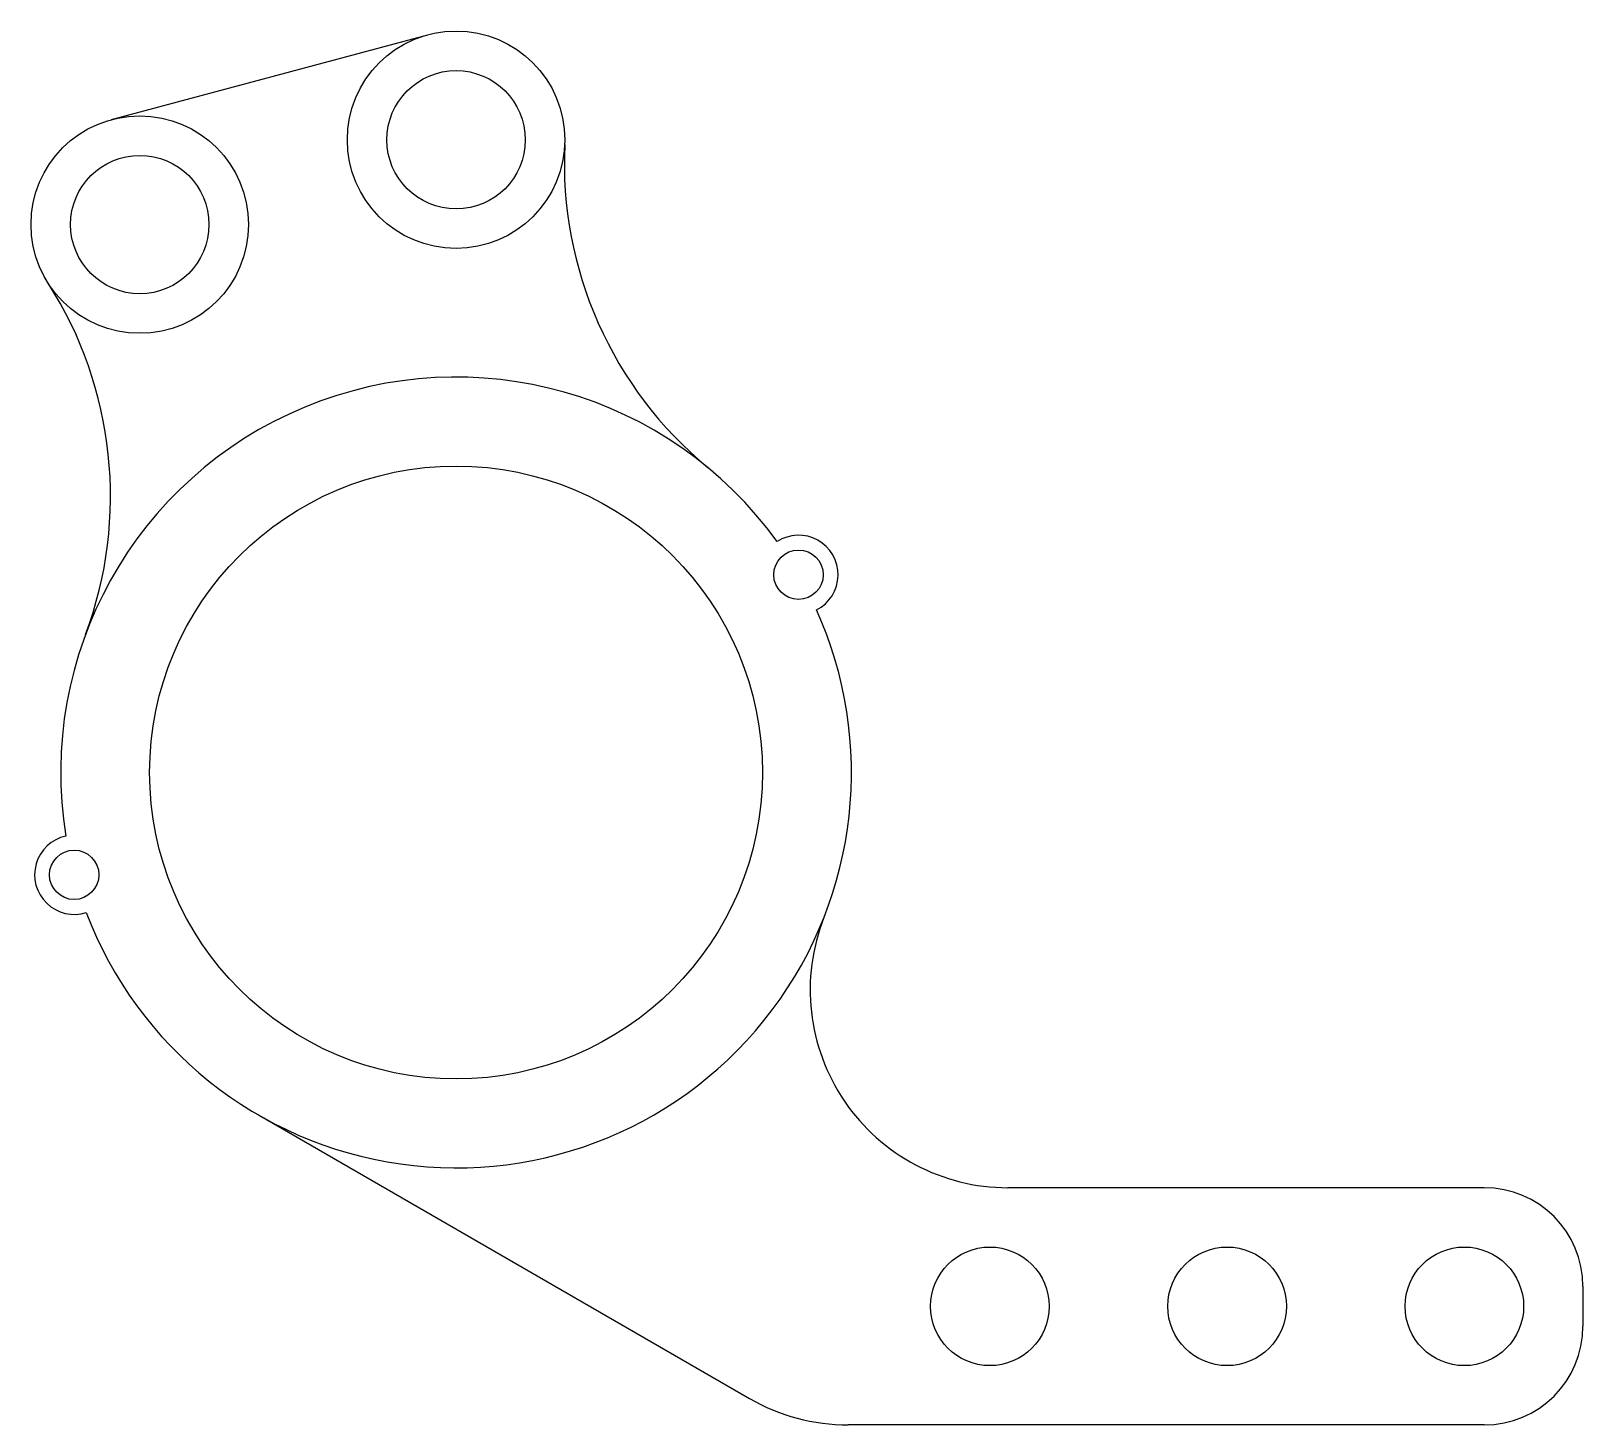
# Model space of a CAD drawing. Header units: millimetres. Extents: x 65.6 to 144.1, y 205.6 to 276.1.
import ezdxf

# ---------------------------------------------------------------- set-up
doc = ezdxf.new("R2010")
doc.units = ezdxf.units.MM

msp = doc.modelspace()

# ---------------------------------------------------------------- linework, layer by layer
for p, q in [((69.711, 271.581), (85.711, 275.868)), ((77.134, 221.235), (101.971, 206.896)), ((139.134, 217.556), (115.045, 217.556)), ((144.134, 212.556), (144.134, 210.556)), ((139.134, 205.556), (106.971, 205.556))]:
    msp.add_line(p, q)
for centre, radius in [((87.134, 270.556), 5.5), ((87.134, 270.556), 3.5), ((71.134, 266.269), 5.5), ((71.134, 266.269), 3.5), ((87.134, 238.556), 15.5), ((104.455, 248.556), 1.25), ((67.816, 233.38), 1.25), ((114.134, 211.556), 3), ((126.134, 211.556), 3), ((138.134, 211.556), 3)]:
    msp.add_circle(centre, radius)
for centre, radius, start, end in [((112.608, 269.396), 20, 177.39235, 230.44342), ((49.654, 252.527), 20, 339.55658, 32.60765), ((87.134, 238.556), 20, 35.73197, 189.26803), ((104.455, 248.556), 2, 297.13402, 122.86598), ((87.134, 238.556), 20, 200.73197, 24.26803), ((67.816, 233.38), 2, 102.13402, 287.86598), ((115.045, 227.556), 10, 158.48981, 270), ((139.134, 212.556), 5, 360, 90), ((139.134, 210.556), 5, 270, 0), ((106.971, 215.556), 10, 240, 270)]:
    msp.add_arc(centre, radius, start, end)

doc.saveas('drawing.dxf')
